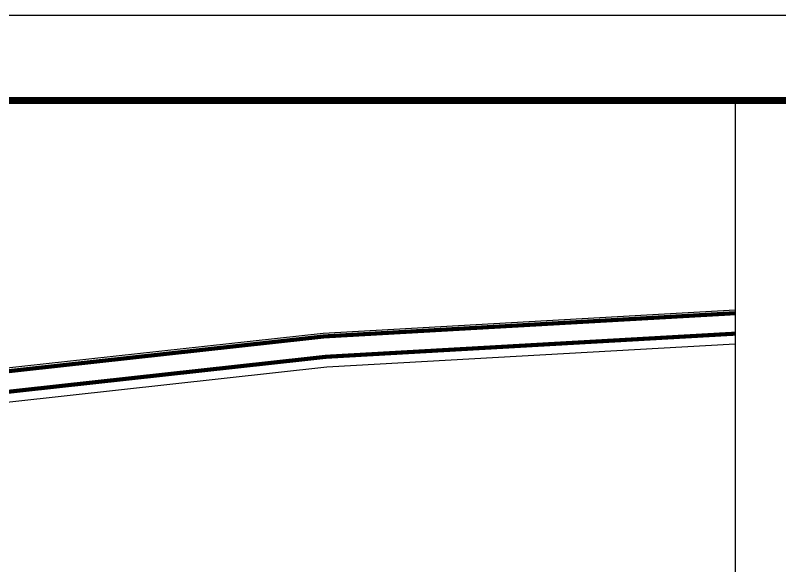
# Model space of a CAD drawing. Extents: x 1035948 to 1665131, y -158296 to 142149.
# Drawn here: x 1493900 to 1538820, y 106383 to 138704 of the extents above; entities that cross this region are included whole.
import ezdxf

# ---------------------------------------------------------------- set-up
doc = ezdxf.new("R2010")
doc.units = 0
doc.header["$LTSCALE"] = 200
doc.header["$MEASUREMENT"] = 0
doc.layers.get('0').update_dxf_attribs({"linetype": 'CONTINUOUS'})
for name, color, linetype in [('CH1', 7, 'CONTINUOUS'), ('GHJZ', 7, 'CONTINUOUS'), ('X1', 3, 'CONTINUOUS')]:
    doc.layers.add(name, color=color, linetype=linetype)

msp = doc.modelspace()

# ---------------------------------------------------------------- linework, layer by layer
msp.add_lwpolyline([(1262027.16905, 133703.72674), (1536194.78498, 133703.72674), (1536194.78498, -153296.27326), (1262027.16905, -153296.27326)], close=True)
at = {"layer": 'CH1'}
msp.add_lwpolyline([(1262027.16905, 133703.72674), (1536194.78498, 133703.72674), (1536194.78498, -153296.27326), (1262027.16905, -153296.27326)], close=True, dxfattribs=at)
at = {"layer": 'GHJZ'}
for p, q in [((1511992.51524, 120043.94331), (1536194.78498, 121411.50917)), ((1470547.11369, 115484.90325), (1511992.51524, 120043.94331))]:
    msp.add_line(p, q, dxfattribs=at)
at = {"layer": 'GHJZ', "const_width": 240}
for points in [[(1471306.49117, 115363.59715), (1512062.30633, 119846.78195), (1536194.78498, 121210.40421)], [(1471953.01271, 114227.47692), (1512161.83086, 118650.49144), (1536194.78498, 120008.49)]]:
    msp.add_lwpolyline(points, dxfattribs=at)
at = {"layer": 'GHJZ'}
msp.add_lwpolyline([(1472276.27347, 113659.41681), (1512211.59313, 118052.34619), (1536194.78498, 119407.5329)], dxfattribs=at)
msp.add_lwpolyline([(1472276.27347, 113659.41681), (1512211.59313, 118052.34619), (1536194.78498, 119407.5329)], dxfattribs=at)
at = {"layer": 'X1'}
msp.add_lwpolyline([(1244631.48832, 138703.72674), (1665131.48832, 138703.72674), (1665131.48832, -158296.27326), (1244631.48832, -158296.27326)], close=True, dxfattribs=at)
at = {"layer": 'X1', "const_width": 400}
msp.add_lwpolyline([(1257131.48832, 133703.72674), (1257131.48832, -153296.27326), (1660131.48832, -153296.27326), (1660131.48832, 133703.72674), (1257131.48832, 133703.72674)], dxfattribs=at)

doc.saveas('drawing.dxf')
